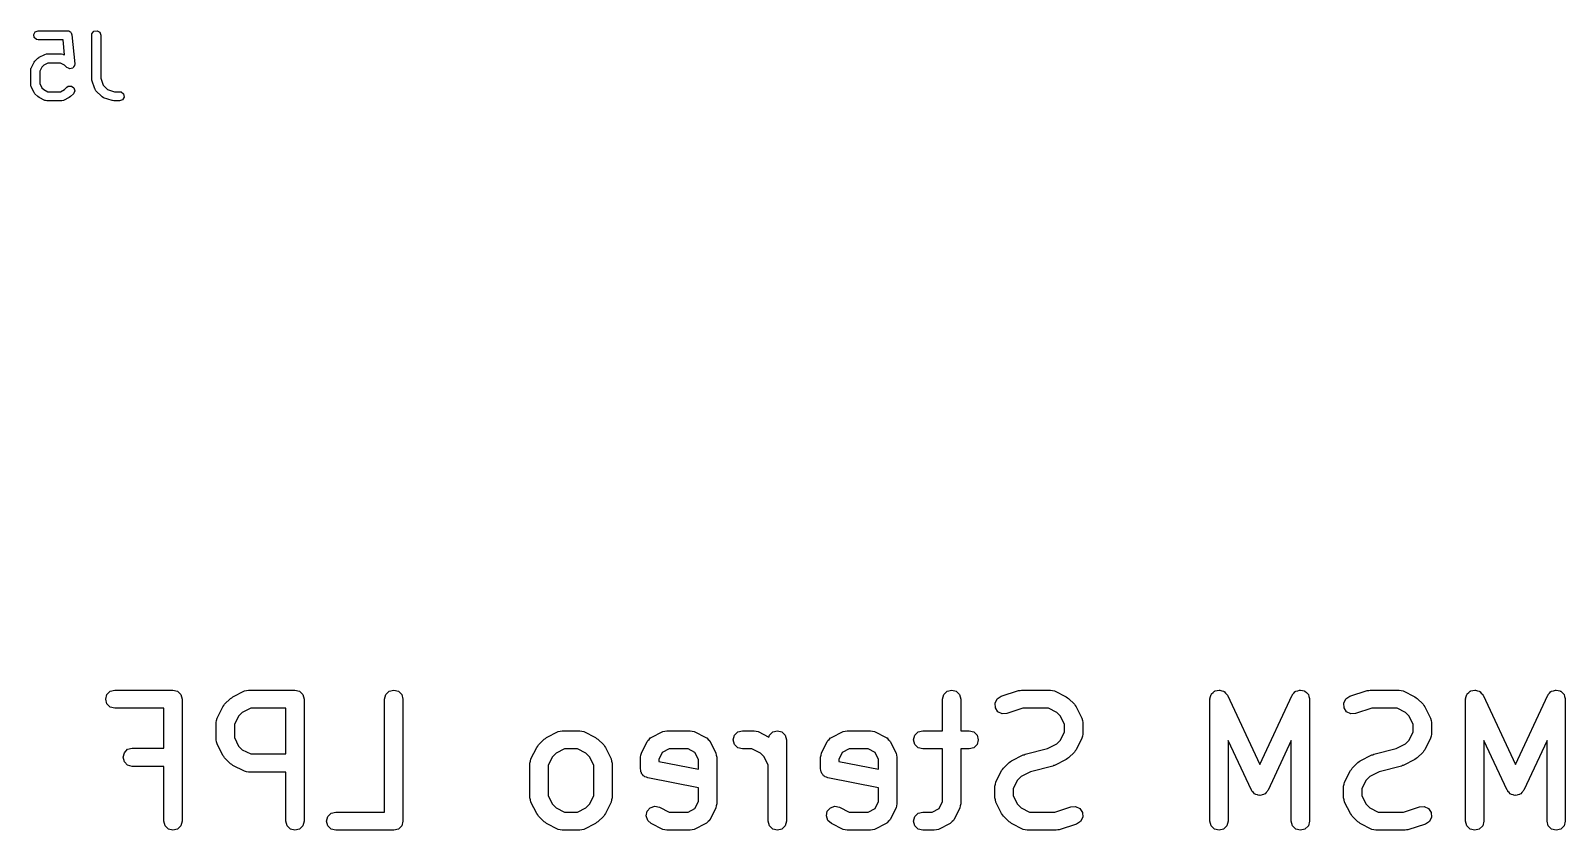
# Model space of a CAD drawing. Extents: x 65 to 231, y -134 to -59.
# Drawn here: x 205.52 to 230.66, y -96.3 to -83.2 of the extents above; entities that cross this region are included whole.
import ezdxf

# ---------------------------------------------------------------- set-up
doc = ezdxf.new("R2010")
doc.units = 0
doc.layers.add('BLACK', color=7, linetype='CONTINUOUS')

msp = doc.modelspace()

# ---------------------------------------------------------------- linework, layer by layer
at = {"layer": 'BLACK', "linetype": 'CONTINUOUS'}
for p, q in [((205.565, -83.2594), (205.59, -83.2149)), ((205.59, -83.2149), (205.638, -83.1974)), ((205.638, -83.1974), (206.115, -83.1974)), ((206.115, -83.1974), (206.119, -83.1981)), ((206.119, -83.1981), (206.12, -83.1976)), ((206.12, -83.1976), (206.123, -83.1989)), ((206.123, -83.1989), (206.14, -83.2019)), ((206.14, -83.2019), (206.152, -83.2121)), ((206.152, -83.2121), (206.167, -83.2187)), ((206.167, -83.2187), (206.172, -83.2281)), ((206.172, -83.2281), (206.18, -83.2349)), ((206.18, -83.2349), (206.182, -83.2506)), ((206.52, -83.2467), (206.553, -83.2074)), ((206.553, -83.2074), (206.604, -83.1985)), ((206.604, -83.1985), (206.648, -83.2242)), ((206.648, -83.2242), (206.666, -83.2724)), ((205.573, -83.3099), (205.565, -83.2594)), ((205.613, -83.3429), (205.573, -83.3099)), ((205.638, -83.3474), (205.613, -83.3429)), ((206.047, -83.3474), (205.638, -83.3474)), ((206.072, -83.5956), (206.047, -83.3474)), ((206.182, -83.2506), (206.189, -83.2649)), ((206.189, -83.2649), (206.237, -83.7411)), ((206.516, -83.2724), (206.52, -83.2467)), ((206.516, -83.9867), (206.516, -83.2724)), ((206.666, -83.2724), (206.666, -83.9745)), ((205.524, -83.8103), (205.571, -83.715)), ((205.571, -83.715), (205.585, -83.697)), ((205.585, -83.6955), (205.633, -83.6479)), ((205.585, -83.697), (205.585, -83.6955)), ((205.633, -83.6479), (205.651, -83.6351)), ((205.651, -83.6351), (205.653, -83.6339)), ((205.653, -83.6339), (205.748, -83.5863)), ((205.799, -83.7283), (205.73, -83.7626)), ((205.748, -83.5863), (205.773, -83.5788)), ((205.773, -83.5788), (205.777, -83.5799)), ((205.777, -83.5799), (205.781, -83.5783)), ((205.781, -83.5783), (206.019, -83.5783)), ((206.002, -83.7283), (205.799, -83.7283)), ((206.07, -83.7626), (206.002, -83.7283)), ((206.019, -83.5783), (206.045, -83.5829)), ((206.045, -83.5829), (206.048, -83.5857)), ((206.048, -83.5857), (206.053, -83.5863)), ((206.053, -83.5863), (206.072, -83.5956)), ((206.237, -83.7411), (206.235, -83.7671)), ((205.516, -83.8438), (205.52, -83.8182)), ((205.516, -84.0819), (205.516, -83.8438)), ((205.52, -83.8182), (205.523, -83.8147)), ((205.523, -83.8147), (205.524, -83.8103)), ((205.7, -83.793), (205.666, -83.8615)), ((205.666, -83.8615), (205.666, -84.0642)), ((205.73, -83.7626), (205.7, -83.793)), ((206.109, -83.8016), (206.07, -83.7626)), ((206.11, -83.8018), (206.109, -83.8016)), ((206.11, -83.8023), (206.11, -83.8018)), ((206.133, -83.8126), (206.11, -83.8023)), ((206.156, -83.8233), (206.133, -83.8126)), ((206.157, -83.8234), (206.156, -83.8232)), ((206.156, -83.8232), (206.156, -83.8233)), ((206.181, -83.8165), (206.157, -83.8234)), ((206.205, -83.81), (206.181, -83.8165)), ((206.206, -83.8096), (206.205, -83.81)), ((206.22, -83.7886), (206.206, -83.8095)), ((206.206, -83.8095), (206.206, -83.8096)), ((206.235, -83.768), (206.22, -83.7886)), ((206.235, -83.7671), (206.235, -83.7675)), ((206.235, -83.7675), (206.235, -83.768)), ((206.516, -83.9882), (206.516, -83.9867)), ((206.52, -84.0104), (206.516, -83.9882)), ((206.666, -83.9745), (206.704, -84.089)), ((205.517, -84.0861), (205.516, -84.0819)), ((205.516, -84.0905), (205.517, -84.0861)), ((205.524, -84.1154), (205.516, -84.0905)), ((205.571, -84.2107), (205.524, -84.1154)), ((205.573, -84.2118), (205.571, -84.2107)), ((205.585, -84.2302), (205.573, -84.2118)), ((205.633, -84.2778), (205.585, -84.2302)), ((205.666, -84.0642), (205.7, -84.1327)), ((205.7, -84.1327), (205.73, -84.1631)), ((205.73, -84.1631), (205.799, -84.1974)), ((205.799, -84.1974), (206.002, -84.1974)), ((206.002, -84.1974), (206.07, -84.1631)), ((206.07, -84.1631), (206.109, -84.1241)), ((206.109, -84.1241), (206.131, -84.1092)), ((206.131, -84.1092), (206.182, -84.1047)), ((206.215, -84.2302), (206.168, -84.2778)), ((206.182, -84.1047), (206.224, -84.1341)), ((206.237, -84.1837), (206.215, -84.2302)), ((206.224, -84.1341), (206.237, -84.1837)), ((206.567, -84.1532), (206.52, -84.0104)), ((206.57, -84.1568), (206.567, -84.1532)), ((206.57, -84.1612), (206.57, -84.1568)), ((206.585, -84.1826), (206.57, -84.1612)), ((206.681, -84.2778), (206.585, -84.1826)), ((206.704, -84.089), (206.774, -84.1592)), ((206.774, -84.1592), (206.889, -84.1974)), ((206.889, -84.1974), (206.972, -84.1974)), ((206.972, -84.1974), (206.997, -84.2019)), ((206.997, -84.2019), (207.037, -84.2349)), ((207.037, -84.2349), (207.046, -84.2854)), ((205.635, -84.2785), (205.633, -84.2778)), ((205.653, -84.2918), (205.635, -84.2785)), ((205.748, -84.3395), (205.653, -84.2918)), ((205.752, -84.34), (205.748, -84.3395)), ((205.756, -84.3429), (205.752, -84.34)), ((205.781, -84.3474), (205.756, -84.3429)), ((206.019, -84.3474), (205.781, -84.3474)), ((206.024, -84.3458), (206.019, -84.3474)), ((206.028, -84.3469), (206.024, -84.3458)), ((206.053, -84.3395), (206.028, -84.3469)), ((206.148, -84.2918), (206.053, -84.3395)), ((206.149, -84.2907), (206.148, -84.2918)), ((206.168, -84.2778), (206.149, -84.2907)), ((206.685, -84.2797), (206.681, -84.2778)), ((206.687, -84.2835), (206.685, -84.2797)), ((206.71, -84.2959), (206.687, -84.2835)), ((206.853, -84.3435), (206.71, -84.2959)), ((206.854, -84.3435), (206.853, -84.3435)), ((206.877, -84.3474), (206.854, -84.3435)), ((206.972, -84.3474), (206.877, -84.3474)), ((207.02, -84.3298), (206.972, -84.3474)), ((207.046, -84.2854), (207.02, -84.3298)), ((206.765, -94.0798), (206.82, -94.0249)), ((206.82, -94.0249), (206.895, -94.0048)), ((206.895, -94.0048), (207.847, -94.0048)), ((207.847, -94.0048), (207.922, -94.0249)), ((207.922, -94.0249), (207.977, -94.0798)), ((208.828, -94.1158), (209.018, -94.0206)), ((209.018, -94.0206), (209.052, -94.0137)), ((209.052, -94.0137), (209.085, -94.0048)), ((209.085, -94.0048), (209.847, -94.0048)), ((209.847, -94.0048), (209.922, -94.0249)), ((209.922, -94.0249), (209.977, -94.0798)), ((211.336, -94.0798), (211.391, -94.0249)), ((211.391, -94.0249), (211.466, -94.0048)), ((211.466, -94.0048), (211.541, -94.0249)), ((211.541, -94.0249), (211.596, -94.0798)), ((220.479, -94.0798), (220.534, -94.0249)), ((220.534, -94.0249), (220.609, -94.0048)), ((220.609, -94.0048), (220.684, -94.0249)), ((220.684, -94.0249), (220.739, -94.0798)), ((221.419, -94.1077), (221.704, -94.0125)), ((221.704, -94.0125), (221.729, -94.011)), ((221.729, -94.011), (221.752, -94.0048)), ((221.752, -94.0048), (222.228, -94.0048)), ((222.228, -94.0048), (222.261, -94.0137)), ((222.261, -94.0137), (222.295, -94.0206)), ((222.295, -94.0206), (222.486, -94.1158)), ((224.867, -94.0688), (224.892, -94.0479)), ((224.892, -94.0479), (224.915, -94.0249)), ((224.915, -94.0249), (224.921, -94.0231)), ((224.921, -94.0231), (224.927, -94.0188)), ((224.927, -94.0188), (224.959, -94.0132)), ((224.959, -94.0132), (224.99, -94.0048)), ((224.99, -94.0048), (224.996, -94.0065)), ((224.996, -94.0065), (225.003, -94.0053)), ((225.003, -94.0053), (225.034, -94.0164)), ((225.034, -94.0164), (225.065, -94.0249)), ((225.065, -94.0249), (225.07, -94.0296)), ((225.07, -94.0296), (225.076, -94.0319)), ((225.076, -94.0319), (225.097, -94.0568)), ((226.216, -94.0568), (226.237, -94.0319)), ((226.237, -94.0319), (226.244, -94.0296)), ((226.244, -94.0296), (226.248, -94.0249)), ((226.248, -94.0249), (226.28, -94.0164)), ((226.28, -94.0164), (226.31, -94.0053)), ((226.31, -94.0053), (226.317, -94.0065)), ((226.317, -94.0065), (226.323, -94.0048)), ((226.323, -94.0048), (226.355, -94.0132)), ((226.355, -94.0132), (226.387, -94.0188)), ((226.387, -94.0188), (226.392, -94.0231)), ((226.392, -94.0231), (226.398, -94.0249)), ((226.398, -94.0249), (226.421, -94.0478)), ((226.421, -94.0478), (226.446, -94.0688)), ((227.133, -94.1077), (227.419, -94.0125)), ((227.419, -94.0125), (227.443, -94.011)), ((227.443, -94.011), (227.466, -94.0048)), ((227.466, -94.0048), (227.942, -94.0048)), ((227.942, -94.0048), (227.976, -94.0137)), ((227.976, -94.0137), (228.009, -94.0206)), ((228.009, -94.0206), (228.2, -94.1158)), ((229.058, -94.0688), (229.082, -94.0479)), ((229.082, -94.0479), (229.105, -94.0249)), ((229.105, -94.0249), (229.112, -94.0231)), ((229.112, -94.0231), (229.117, -94.0188)), ((229.117, -94.0188), (229.149, -94.0132)), ((229.149, -94.0132), (229.18, -94.0048)), ((229.18, -94.0048), (229.187, -94.0065)), ((229.187, -94.0065), (229.194, -94.0053)), ((229.194, -94.0053), (229.224, -94.0164)), ((229.224, -94.0164), (229.255, -94.0249)), ((229.255, -94.0249), (229.26, -94.0296)), ((229.26, -94.0296), (229.266, -94.0319)), ((229.266, -94.0319), (229.287, -94.0568)), ((230.407, -94.0568), (230.428, -94.0319)), ((230.428, -94.0319), (230.434, -94.0296)), ((230.434, -94.0296), (230.439, -94.0249)), ((230.439, -94.0249), (230.47, -94.0164)), ((230.47, -94.0164), (230.501, -94.0053)), ((230.501, -94.0053), (230.507, -94.0065)), ((230.507, -94.0065), (230.514, -94.0048)), ((230.514, -94.0048), (230.545, -94.0132)), ((230.545, -94.0132), (230.577, -94.0188)), ((230.577, -94.0188), (230.582, -94.0231)), ((230.582, -94.0231), (230.589, -94.0249)), ((230.589, -94.0249), (230.612, -94.0478)), ((230.612, -94.0478), (230.637, -94.0688)), ((206.745, -94.1548), (206.765, -94.0798)), ((206.765, -94.2298), (206.745, -94.1548)), ((206.82, -94.2847), (206.765, -94.2298)), ((206.895, -94.3048), (206.82, -94.2847)), ((207.697, -94.3048), (206.895, -94.3048)), ((207.697, -94.9571), (207.697, -94.3048)), ((207.977, -94.0798), (207.997, -94.1548)), ((207.997, -94.1548), (207.997, -96.1548)), ((208.57, -94.4686), (208.665, -94.2782)), ((208.665, -94.2782), (208.681, -94.2601)), ((208.681, -94.2601), (208.693, -94.2392)), ((208.693, -94.2392), (208.789, -94.1439)), ((208.789, -94.1439), (208.81, -94.1319)), ((208.81, -94.1319), (208.828, -94.1158)), ((209.121, -94.3048), (208.984, -94.3733)), ((209.697, -94.3048), (209.121, -94.3048)), ((209.697, -95.0524), (209.697, -94.3048)), ((209.977, -94.0798), (209.997, -94.1548)), ((209.997, -94.1548), (209.997, -96.1548)), ((211.316, -94.1548), (211.336, -94.0798)), ((211.316, -96.0048), (211.316, -94.1548)), ((211.596, -94.0798), (211.616, -94.1548)), ((211.616, -94.1548), (211.616, -96.1548)), ((220.459, -94.1548), (220.479, -94.0798)), ((220.459, -94.6714), (220.459, -94.1548)), ((220.739, -94.0798), (220.759, -94.1548)), ((220.759, -94.1548), (220.759, -94.6714)), ((221.319, -94.2199), (221.354, -94.1505)), ((221.324, -94.2974), (221.319, -94.2199)), ((221.367, -94.3622), (221.324, -94.2974)), ((221.354, -94.1505), (221.419, -94.1077)), ((221.776, -94.3048), (221.514, -94.3923)), ((222.193, -94.3048), (221.776, -94.3048)), ((222.33, -94.3733), (222.193, -94.3048)), ((222.486, -94.1158), (222.504, -94.1319)), ((222.504, -94.1319), (222.525, -94.1439)), ((222.525, -94.1439), (222.62, -94.2392)), ((222.62, -94.2392), (222.632, -94.2601)), ((222.632, -94.2601), (222.648, -94.2782)), ((222.648, -94.2782), (222.743, -94.4686)), ((224.84, -94.1548), (224.842, -94.1483)), ((224.84, -96.1548), (224.84, -94.1548)), ((224.841, -94.1417), (224.852, -94.1112)), ((224.842, -94.1483), (224.841, -94.1417)), ((224.852, -94.1112), (224.86, -94.0798)), ((224.86, -94.0798), (224.865, -94.075)), ((224.865, -94.075), (224.867, -94.0688)), ((225.097, -94.0568), (225.12, -94.0798)), ((225.12, -94.0798), (225.122, -94.0862)), ((225.122, -94.0862), (225.126, -94.0913)), ((225.126, -94.0913), (225.657, -95.2286)), ((225.657, -95.2286), (226.187, -94.0913)), ((226.187, -94.0913), (226.192, -94.0862)), ((226.192, -94.0862), (226.193, -94.0798)), ((226.193, -94.0798), (226.216, -94.0568)), ((226.446, -94.0688), (226.449, -94.075)), ((226.449, -94.075), (226.453, -94.0798)), ((226.453, -94.0798), (226.462, -94.1112)), ((226.462, -94.1112), (226.473, -94.1417)), ((226.473, -94.1417), (226.472, -94.1483)), ((226.472, -94.1483), (226.473, -94.1548)), ((226.473, -94.1548), (226.473, -96.1548)), ((227.034, -94.2199), (227.068, -94.1505)), ((227.038, -94.2974), (227.034, -94.2199)), ((227.081, -94.3622), (227.038, -94.2974)), ((227.068, -94.1505), (227.133, -94.1077)), ((227.491, -94.3048), (227.228, -94.3923)), ((227.907, -94.3048), (227.491, -94.3048)), ((228.044, -94.3733), (227.907, -94.3048)), ((228.2, -94.1158), (228.218, -94.1319)), ((228.218, -94.1319), (228.239, -94.1439)), ((228.239, -94.1439), (228.334, -94.2392)), ((228.334, -94.2392), (228.346, -94.2601)), ((228.346, -94.2601), (228.362, -94.2782)), ((228.362, -94.2782), (228.457, -94.4686)), ((229.03, -94.1548), (229.032, -94.1483)), ((229.03, -96.1548), (229.03, -94.1548)), ((229.031, -94.1417), (229.042, -94.1112)), ((229.032, -94.1483), (229.031, -94.1417)), ((229.042, -94.1112), (229.051, -94.0798)), ((229.051, -94.0798), (229.055, -94.075)), ((229.055, -94.075), (229.058, -94.0688)), ((229.287, -94.0568), (229.31, -94.0798)), ((229.31, -94.0798), (229.312, -94.0862)), ((229.312, -94.0862), (229.316, -94.0913)), ((229.316, -94.0913), (229.847, -95.2286)), ((229.847, -95.2286), (230.378, -94.0913)), ((230.378, -94.0913), (230.382, -94.0862)), ((230.382, -94.0862), (230.384, -94.0798)), ((230.384, -94.0798), (230.407, -94.0568)), ((230.637, -94.0688), (230.639, -94.075)), ((230.639, -94.075), (230.644, -94.0798)), ((230.644, -94.0798), (230.652, -94.1112)), ((230.652, -94.1112), (230.663, -94.1417)), ((230.663, -94.1417), (230.662, -94.1483)), ((230.662, -94.1483), (230.664, -94.1548)), ((230.664, -94.1548), (230.664, -96.1548)), ((208.554, -94.5357), (208.563, -94.5024)), ((208.554, -94.8214), (208.554, -94.5357)), ((208.563, -94.5024), (208.57, -94.4686)), ((208.923, -94.4341), (208.854, -94.5711)), ((208.984, -94.3733), (208.923, -94.4341)), ((221.436, -94.397), (221.367, -94.3622)), ((221.514, -94.3923), (221.436, -94.397)), ((222.391, -94.4341), (222.33, -94.3733)), ((222.459, -94.5711), (222.391, -94.4341)), ((222.743, -94.4686), (222.75, -94.5024)), ((222.75, -94.5024), (222.759, -94.5357)), ((222.759, -94.5357), (222.759, -94.7262)), ((227.15, -94.397), (227.081, -94.3622)), ((227.228, -94.3923), (227.15, -94.397)), ((228.105, -94.4341), (228.044, -94.3733)), ((228.173, -94.5711), (228.105, -94.4341)), ((228.457, -94.4686), (228.464, -94.5024)), ((228.464, -94.5024), (228.473, -94.5357)), ((228.473, -94.5357), (228.473, -94.7262)), ((208.854, -94.5711), (208.854, -94.786)), ((208.854, -94.786), (208.923, -94.923)), ((213.932, -94.8106), (213.952, -94.7985)), ((213.952, -94.7985), (213.971, -94.7825)), ((213.971, -94.7825), (214.161, -94.6873)), ((214.161, -94.6873), (214.195, -94.6804)), ((214.195, -94.6804), (214.228, -94.6714)), ((214.228, -94.6714), (214.514, -94.6714)), ((214.514, -94.6714), (214.547, -94.6804)), ((214.547, -94.6804), (214.581, -94.6873)), ((214.581, -94.6873), (214.771, -94.7825)), ((214.771, -94.7825), (214.789, -94.7985)), ((214.789, -94.7985), (214.81, -94.8106)), ((215.649, -94.814), (215.669, -94.7915)), ((215.669, -94.7915), (215.678, -94.7886)), ((215.678, -94.7886), (215.685, -94.7825)), ((215.685, -94.7825), (215.875, -94.6873)), ((215.875, -94.6873), (215.909, -94.6804)), ((215.909, -94.6804), (215.942, -94.6714)), ((215.942, -94.6714), (216.323, -94.6714)), ((216.323, -94.6714), (216.357, -94.6804)), ((216.357, -94.6804), (216.39, -94.6873)), ((216.39, -94.6873), (216.581, -94.7825)), ((216.581, -94.7825), (216.588, -94.7886)), ((216.588, -94.7886), (216.596, -94.7915)), ((216.596, -94.7915), (216.616, -94.814)), ((217.03, -94.8214), (217.051, -94.7464)), ((217.051, -94.7464), (217.105, -94.6915)), ((217.105, -94.6915), (217.18, -94.6714)), ((217.18, -94.6714), (217.371, -94.6714)), ((217.371, -94.6714), (217.404, -94.6804)), ((217.404, -94.6804), (217.438, -94.6873)), ((217.438, -94.6873), (217.614, -94.7754)), ((217.614, -94.7754), (217.622, -94.7464)), ((217.622, -94.7464), (217.677, -94.6915)), ((217.677, -94.6915), (217.752, -94.6714)), ((217.752, -94.6714), (217.827, -94.6915)), ((217.827, -94.6915), (217.882, -94.7464)), ((217.882, -94.7464), (217.902, -94.8214)), ((218.602, -94.814), (218.622, -94.7915)), ((218.622, -94.7915), (218.63, -94.7886)), ((218.63, -94.7886), (218.637, -94.7825)), ((218.637, -94.7825), (218.828, -94.6873)), ((218.828, -94.6873), (218.861, -94.6804)), ((218.861, -94.6804), (218.895, -94.6714)), ((218.895, -94.6714), (219.276, -94.6714)), ((219.276, -94.6714), (219.309, -94.6804)), ((219.309, -94.6804), (219.343, -94.6873)), ((219.343, -94.6873), (219.533, -94.7825)), ((219.533, -94.7825), (219.54, -94.7886)), ((219.54, -94.7886), (219.549, -94.7915)), ((219.549, -94.7915), (219.569, -94.814)), ((219.983, -94.8214), (220.003, -94.7464)), ((220.003, -94.7464), (220.058, -94.6915)), ((220.058, -94.6915), (220.133, -94.6714)), ((220.133, -94.6714), (220.459, -94.6714)), ((220.759, -94.6714), (220.895, -94.6714)), ((220.895, -94.6714), (220.97, -94.6915)), ((220.97, -94.6915), (221.025, -94.7464)), ((221.025, -94.7464), (221.045, -94.8214)), ((222.391, -94.8278), (222.459, -94.6908)), ((222.459, -94.6908), (222.459, -94.5711)), ((222.743, -94.7933), (222.648, -94.9837)), ((222.75, -94.7595), (222.743, -94.7933)), ((222.759, -94.7262), (222.75, -94.7595)), ((228.105, -94.8278), (228.173, -94.6908)), ((228.173, -94.6908), (228.173, -94.5711)), ((228.457, -94.7933), (228.362, -94.9837)), ((228.464, -94.7595), (228.457, -94.7933)), ((228.473, -94.7262), (228.464, -94.7595)), ((207.03, -95.1071), (207.051, -95.0321)), ((207.051, -95.0321), (207.105, -94.9772)), ((207.105, -94.9772), (207.18, -94.9571)), ((207.18, -94.9571), (207.697, -94.9571)), ((208.563, -94.8547), (208.554, -94.8214)), ((208.57, -94.8885), (208.563, -94.8547)), ((208.665, -95.079), (208.57, -94.8885)), ((208.923, -94.923), (208.984, -94.9839)), ((208.984, -94.9839), (209.121, -95.0524)), ((209.121, -95.0524), (209.697, -95.0524)), ((213.713, -95.1353), (213.808, -94.9448)), ((213.808, -94.9448), (213.824, -94.9268)), ((213.824, -94.9268), (213.836, -94.9058)), ((213.836, -94.9058), (213.932, -94.8106)), ((214.126, -95.0399), (214.066, -95.1008)), ((214.264, -94.9714), (214.126, -95.0399)), ((214.478, -94.9714), (214.264, -94.9714)), ((214.615, -95.0399), (214.478, -94.9714)), ((214.676, -95.1008), (214.615, -95.0399)), ((214.81, -94.8106), (214.906, -94.9058)), ((214.906, -94.9058), (214.918, -94.9268)), ((214.918, -94.9268), (214.934, -94.9448)), ((214.934, -94.9448), (215.029, -95.1353)), ((215.516, -95.0738), (215.523, -95.0401)), ((215.523, -95.0401), (215.618, -94.8496)), ((215.618, -94.8496), (215.624, -94.8427)), ((215.624, -94.8427), (215.627, -94.834)), ((215.627, -94.834), (215.649, -94.814)), ((215.864, -95.0285), (215.807, -95.1426)), ((215.978, -94.9714), (215.864, -95.0285)), ((216.288, -94.9714), (215.978, -94.9714)), ((216.402, -95.0285), (216.288, -94.9714)), ((216.459, -95.1426), (216.402, -95.0285)), ((216.616, -94.814), (216.639, -94.834)), ((216.639, -94.834), (216.642, -94.8427)), ((216.642, -94.8427), (216.648, -94.8496)), ((216.648, -94.8496), (216.743, -95.0401)), ((216.743, -95.0401), (216.75, -95.0738)), ((217.051, -94.8964), (217.03, -94.8214)), ((217.105, -94.9513), (217.051, -94.8964)), ((217.18, -94.9714), (217.105, -94.9513)), ((217.336, -94.9714), (217.18, -94.9714)), ((217.473, -95.0399), (217.336, -94.9714)), ((217.533, -95.1008), (217.473, -95.0399)), ((217.902, -94.8214), (217.902, -96.1548)), ((218.468, -95.0738), (218.475, -95.0401)), ((218.475, -95.0401), (218.57, -94.8496)), ((218.57, -94.8496), (218.576, -94.8427)), ((218.576, -94.8427), (218.579, -94.834)), ((218.579, -94.834), (218.602, -94.814)), ((218.816, -95.0285), (218.759, -95.1426)), ((218.93, -94.9714), (218.816, -95.0285)), ((219.24, -94.9714), (218.93, -94.9714)), ((219.354, -95.0285), (219.24, -94.9714)), ((219.411, -95.1426), (219.354, -95.0285)), ((219.569, -94.814), (219.591, -94.834)), ((219.591, -94.834), (219.594, -94.8427)), ((219.594, -94.8427), (219.6, -94.8496)), ((219.6, -94.8496), (219.696, -95.0401)), ((219.696, -95.0401), (219.703, -95.0738)), ((220.003, -94.8964), (219.983, -94.8214)), ((220.058, -94.9513), (220.003, -94.8964)), ((220.133, -94.9714), (220.058, -94.9513)), ((220.459, -94.9714), (220.133, -94.9714)), ((220.459, -95.8336), (220.459, -94.9714)), ((220.895, -94.9714), (220.759, -94.9714)), ((220.759, -94.9714), (220.759, -95.869)), ((220.97, -94.9513), (220.895, -94.9714)), ((221.025, -94.8964), (220.97, -94.9513)), ((221.045, -94.8214), (221.025, -94.8964)), ((221.796, -95.0649), (221.811, -95.0569)), ((221.811, -95.0569), (222.176, -94.9656)), ((222.176, -94.9656), (222.33, -94.8886)), ((222.33, -94.8886), (222.391, -94.8278)), ((222.62, -95.0227), (222.525, -95.118)), ((222.632, -95.0018), (222.62, -95.0227)), ((222.648, -94.9837), (222.632, -95.0018)), ((225.521, -95.6468), (225.14, -94.8309)), ((225.14, -94.8309), (225.14, -96.1548)), ((226.173, -94.8309), (225.793, -95.6468)), ((226.173, -96.1548), (226.173, -94.8309)), ((227.511, -95.0649), (227.525, -95.0569)), ((227.525, -95.0569), (227.89, -94.9656)), ((227.89, -94.9656), (228.044, -94.8886)), ((228.044, -94.8886), (228.105, -94.8278)), ((228.334, -95.0227), (228.239, -95.118)), ((228.346, -95.0018), (228.334, -95.0227)), ((228.362, -94.9837), (228.346, -95.0018)), ((229.711, -95.6468), (229.33, -94.8309)), ((229.33, -94.8309), (229.33, -96.1548)), ((230.364, -94.8309), (229.983, -95.6468)), ((230.364, -96.1548), (230.364, -94.8309)), ((207.051, -95.1821), (207.03, -95.1071)), ((207.105, -95.237), (207.051, -95.1821)), ((207.18, -95.2571), (207.105, -95.237)), ((207.697, -95.2571), (207.18, -95.2571)), ((207.697, -96.1548), (207.697, -95.2571)), ((208.681, -95.0971), (208.665, -95.079)), ((208.693, -95.118), (208.681, -95.0971)), ((208.789, -95.2132), (208.693, -95.118)), ((208.81, -95.2253), (208.789, -95.2132)), ((208.828, -95.2413), (208.81, -95.2253)), ((209.018, -95.3365), (208.828, -95.2413)), ((213.697, -95.2024), (213.706, -95.1691)), ((213.697, -95.7738), (213.697, -95.2024)), ((213.706, -95.1691), (213.713, -95.1353)), ((214.066, -95.1008), (213.997, -95.2378)), ((213.997, -95.2378), (213.997, -95.7384)), ((214.745, -95.2378), (214.676, -95.1008)), ((214.745, -95.7384), (214.745, -95.2378)), ((215.029, -95.1353), (215.036, -95.1691)), ((215.036, -95.1691), (215.045, -95.2024)), ((215.045, -95.2024), (215.045, -95.7738)), ((215.507, -95.1071), (215.516, -95.0738)), ((215.507, -95.2976), (215.507, -95.1071)), ((215.513, -95.3213), (215.507, -95.2976)), ((215.807, -95.1426), (215.807, -95.1746)), ((215.807, -95.1746), (216.459, -95.3051)), ((216.459, -95.3051), (216.459, -95.1426)), ((216.75, -95.0738), (216.759, -95.1071)), ((216.759, -95.1071), (216.759, -95.869)), ((217.602, -95.2378), (217.533, -95.1008)), ((217.602, -96.1548), (217.602, -95.2378)), ((218.459, -95.1071), (218.468, -95.0738)), ((218.459, -95.2976), (218.459, -95.1071)), ((218.465, -95.3213), (218.459, -95.2976)), ((218.759, -95.1426), (218.759, -95.1746)), ((218.759, -95.1746), (219.411, -95.3051)), ((219.411, -95.3051), (219.411, -95.1426)), ((219.703, -95.0738), (219.711, -95.1071)), ((219.711, -95.1071), (219.711, -95.869)), ((221.427, -95.3258), (221.443, -95.3077)), ((221.443, -95.3077), (221.455, -95.2868)), ((221.455, -95.2868), (221.551, -95.1916)), ((221.551, -95.1916), (221.572, -95.1795)), ((221.572, -95.1795), (221.59, -95.1635)), ((221.59, -95.1635), (221.78, -95.0682)), ((221.78, -95.0682), (221.796, -95.0649)), ((222.264, -95.2527), (221.899, -95.3439)), ((222.279, -95.2446), (222.264, -95.2527)), ((222.295, -95.2413), (222.279, -95.2446)), ((222.486, -95.1461), (222.295, -95.2413)), ((222.504, -95.13), (222.486, -95.1461)), ((222.525, -95.118), (222.504, -95.13)), ((227.142, -95.3258), (227.158, -95.3077)), ((227.158, -95.3077), (227.17, -95.2868)), ((227.17, -95.2868), (227.265, -95.1916)), ((227.265, -95.1916), (227.286, -95.1795)), ((227.286, -95.1795), (227.304, -95.1635)), ((227.304, -95.1635), (227.494, -95.0682)), ((227.494, -95.0682), (227.511, -95.0649)), ((227.979, -95.2527), (227.614, -95.3439)), ((227.993, -95.2446), (227.979, -95.2527)), ((228.009, -95.2413), (227.993, -95.2446)), ((228.2, -95.1461), (228.009, -95.2413)), ((228.218, -95.13), (228.2, -95.1461)), ((228.239, -95.118), (228.218, -95.13)), ((209.052, -95.3435), (209.018, -95.3365)), ((209.085, -95.3524), (209.052, -95.3435)), ((209.697, -95.3524), (209.085, -95.3524)), ((209.697, -96.1548), (209.697, -95.3524)), ((215.515, -95.3457), (215.513, -95.3213)), ((215.523, -95.3581), (215.515, -95.3457)), ((215.527, -95.3726), (215.523, -95.3581)), ((215.544, -95.3899), (215.527, -95.3726)), ((215.558, -95.4103), (215.544, -95.3899)), ((215.571, -95.4169), (215.558, -95.4103)), ((215.582, -95.4275), (215.571, -95.4169)), ((215.605, -95.4339), (215.582, -95.4275)), ((215.627, -95.4447), (215.605, -95.4339)), ((216.459, -95.6111), (215.627, -95.4447)), ((218.467, -95.3457), (218.465, -95.3213)), ((218.475, -95.3581), (218.467, -95.3457)), ((218.479, -95.3726), (218.475, -95.3581)), ((218.496, -95.3899), (218.479, -95.3726)), ((218.51, -95.4103), (218.496, -95.3899)), ((218.523, -95.4169), (218.51, -95.4103)), ((218.534, -95.4275), (218.523, -95.4169)), ((218.558, -95.4339), (218.534, -95.4275)), ((218.58, -95.4447), (218.558, -95.4339)), ((219.411, -95.6111), (218.58, -95.4447)), ((221.316, -95.5833), (221.325, -95.55)), ((221.325, -95.55), (221.332, -95.5163)), ((221.332, -95.5163), (221.427, -95.3258)), ((221.685, -95.4817), (221.616, -95.6187)), ((221.746, -95.4209), (221.685, -95.4817)), ((221.899, -95.3439), (221.746, -95.4209)), ((227.03, -95.5833), (227.039, -95.55)), ((227.039, -95.55), (227.046, -95.5163)), ((227.046, -95.5163), (227.142, -95.3258)), ((227.399, -95.4817), (227.33, -95.6187)), ((227.46, -95.4209), (227.399, -95.4817)), ((227.614, -95.3439), (227.46, -95.4209)), ((213.706, -95.8071), (213.697, -95.7738)), ((213.713, -95.8409), (213.706, -95.8071)), ((213.997, -95.7384), (214.066, -95.8754)), ((214.676, -95.8754), (214.745, -95.7384)), ((215.036, -95.8071), (215.029, -95.8409)), ((215.045, -95.7738), (215.036, -95.8071)), ((216.459, -95.8336), (216.459, -95.6111)), ((219.411, -95.8336), (219.411, -95.6111)), ((221.316, -95.7738), (221.316, -95.5833)), ((221.325, -95.8071), (221.316, -95.7738)), ((221.332, -95.8409), (221.325, -95.8071)), ((221.616, -95.6187), (221.616, -95.7384)), ((221.616, -95.7384), (221.685, -95.8754)), ((225.529, -95.6569), (225.521, -95.6468)), ((225.534, -95.6693), (225.529, -95.6569)), ((225.554, -95.6862), (225.534, -95.6693)), ((225.571, -95.7062), (225.554, -95.6862)), ((225.583, -95.7108), (225.571, -95.7062)), ((225.593, -95.7193), (225.583, -95.7108)), ((225.619, -95.7238), (225.593, -95.7193)), ((225.644, -95.7328), (225.619, -95.7238)), ((225.657, -95.7305), (225.644, -95.7328)), ((225.67, -95.7328), (225.657, -95.7305)), ((225.694, -95.7238), (225.67, -95.7328)), ((225.72, -95.7193), (225.694, -95.7238)), ((225.73, -95.7108), (225.72, -95.7193)), ((225.743, -95.7062), (225.73, -95.7108)), ((225.76, -95.6862), (225.743, -95.7062)), ((225.78, -95.6693), (225.76, -95.6862)), ((225.784, -95.6569), (225.78, -95.6693)), ((225.793, -95.6468), (225.784, -95.6569)), ((227.03, -95.7738), (227.03, -95.5833)), ((227.039, -95.8071), (227.03, -95.7738)), ((227.046, -95.8409), (227.039, -95.8071)), ((227.33, -95.6187), (227.33, -95.7384)), ((227.33, -95.7384), (227.399, -95.8754)), ((229.72, -95.6569), (229.711, -95.6468)), ((229.724, -95.6693), (229.72, -95.6569)), ((229.744, -95.6862), (229.724, -95.6693)), ((229.761, -95.7062), (229.744, -95.6862)), ((229.774, -95.7108), (229.761, -95.7062)), ((229.784, -95.7193), (229.774, -95.7108)), ((229.809, -95.7238), (229.784, -95.7193)), ((229.834, -95.7328), (229.809, -95.7238)), ((229.847, -95.7305), (229.834, -95.7328)), ((229.86, -95.7328), (229.847, -95.7305)), ((229.885, -95.7238), (229.86, -95.7328)), ((229.911, -95.7193), (229.885, -95.7238)), ((229.921, -95.7108), (229.911, -95.7193)), ((229.933, -95.7062), (229.921, -95.7108)), ((229.95, -95.6862), (229.933, -95.7062)), ((229.97, -95.6693), (229.95, -95.6862)), ((229.975, -95.6569), (229.97, -95.6693)), ((229.983, -95.6468), (229.975, -95.6569)), ((210.384, -96.0798), (210.439, -96.0249)), ((210.439, -96.0249), (210.514, -96.0048)), ((210.514, -96.0048), (211.316, -96.0048)), ((213.808, -96.0314), (213.713, -95.8409)), ((213.824, -96.0494), (213.808, -96.0314)), ((213.836, -96.0704), (213.824, -96.0494)), ((214.066, -95.8754), (214.126, -95.9362)), ((214.126, -95.9362), (214.264, -96.0048)), ((214.264, -96.0048), (214.478, -96.0048)), ((214.478, -96.0048), (214.615, -95.9362)), ((214.615, -95.9362), (214.676, -95.8754)), ((214.918, -96.0494), (214.906, -96.0704)), ((214.934, -96.0314), (214.918, -96.0494)), ((215.029, -95.8409), (214.934, -96.0314)), ((215.602, -96.0685), (215.618, -95.9924)), ((215.618, -95.9924), (215.669, -95.9343)), ((215.669, -95.9343), (215.743, -95.9098)), ((215.743, -95.9098), (215.819, -95.9254)), ((215.819, -95.9254), (215.978, -96.0048)), ((215.978, -96.0048), (216.288, -96.0048)), ((216.288, -96.0048), (216.402, -95.9477)), ((216.402, -95.9477), (216.459, -95.8336)), ((216.743, -95.9361), (216.648, -96.1266)), ((216.75, -95.9023), (216.743, -95.9361)), ((216.759, -95.869), (216.75, -95.9023)), ((218.555, -96.0685), (218.57, -95.9924)), ((218.57, -95.9924), (218.622, -95.9343)), ((218.622, -95.9343), (218.695, -95.9098)), ((218.695, -95.9098), (218.771, -95.9254)), ((218.771, -95.9254), (218.93, -96.0048)), ((218.93, -96.0048), (219.24, -96.0048)), ((219.24, -96.0048), (219.354, -95.9477)), ((219.354, -95.9477), (219.411, -95.8336)), ((219.696, -95.9361), (219.6, -96.1266)), ((219.703, -95.9023), (219.696, -95.9361)), ((219.711, -95.869), (219.703, -95.9023)), ((220.003, -96.0798), (220.058, -96.0249)), ((220.058, -96.0249), (220.133, -96.0048)), ((220.133, -96.0048), (220.288, -96.0048)), ((220.288, -96.0048), (220.402, -95.9477)), ((220.402, -95.9477), (220.459, -95.8336)), ((220.743, -95.9361), (220.648, -96.1266)), ((220.75, -95.9023), (220.743, -95.9361)), ((220.759, -95.869), (220.75, -95.9023)), ((221.427, -96.0314), (221.332, -95.8409)), ((221.443, -96.0494), (221.427, -96.0314)), ((221.455, -96.0704), (221.443, -96.0494)), ((221.685, -95.8754), (221.746, -95.9362)), ((221.746, -95.9362), (221.883, -96.0048)), ((221.883, -96.0048), (222.299, -96.0048)), ((222.299, -96.0048), (222.562, -95.9172)), ((222.562, -95.9172), (222.639, -95.9126)), ((222.639, -95.9126), (222.709, -95.9473)), ((222.709, -95.9473), (222.751, -96.0121)), ((222.751, -96.0121), (222.756, -96.0896)), ((227.142, -96.0314), (227.046, -95.8409)), ((227.158, -96.0494), (227.142, -96.0314)), ((227.17, -96.0704), (227.158, -96.0494)), ((227.399, -95.8754), (227.46, -95.9362)), ((227.46, -95.9362), (227.597, -96.0048)), ((227.597, -96.0048), (228.013, -96.0048)), ((228.013, -96.0048), (228.276, -95.9172)), ((228.276, -95.9172), (228.353, -95.9126)), ((228.353, -95.9126), (228.423, -95.9473)), ((228.423, -95.9473), (228.466, -96.0121)), ((228.466, -96.0121), (228.47, -96.0896)), ((207.717, -96.2298), (207.697, -96.1548)), ((207.772, -96.2847), (207.717, -96.2298)), ((207.847, -96.3048), (207.772, -96.2847)), ((207.922, -96.2847), (207.847, -96.3048)), ((207.977, -96.2298), (207.922, -96.2847)), ((207.997, -96.1548), (207.977, -96.2298)), ((209.717, -96.2298), (209.697, -96.1548)), ((209.772, -96.2847), (209.717, -96.2298)), ((209.847, -96.3048), (209.772, -96.2847)), ((209.922, -96.2847), (209.847, -96.3048)), ((209.977, -96.2298), (209.922, -96.2847)), ((209.997, -96.1548), (209.977, -96.2298)), ((210.364, -96.1548), (210.384, -96.0798)), ((210.384, -96.2298), (210.364, -96.1548)), ((210.439, -96.2847), (210.384, -96.2298)), ((210.514, -96.3048), (210.439, -96.2847)), ((211.466, -96.3048), (210.514, -96.3048)), ((211.541, -96.2847), (211.466, -96.3048)), ((211.596, -96.2298), (211.541, -96.2847)), ((211.616, -96.1548), (211.596, -96.2298)), ((213.932, -96.1656), (213.836, -96.0704)), ((213.952, -96.1777), (213.932, -96.1656)), ((213.971, -96.1937), (213.952, -96.1777)), ((214.161, -96.2889), (213.971, -96.1937)), ((214.195, -96.2958), (214.161, -96.2889)), ((214.228, -96.3048), (214.195, -96.2958)), ((214.514, -96.3048), (214.228, -96.3048)), ((214.547, -96.2958), (214.514, -96.3048)), ((214.581, -96.2889), (214.547, -96.2958)), ((214.771, -96.1937), (214.581, -96.2889)), ((214.789, -96.1777), (214.771, -96.1937)), ((214.81, -96.1656), (214.789, -96.1777)), ((214.906, -96.0704), (214.81, -96.1656)), ((215.627, -96.1422), (215.602, -96.0685)), ((215.685, -96.1937), (215.627, -96.1422)), ((215.875, -96.2889), (215.685, -96.1937)), ((215.909, -96.2958), (215.875, -96.2889)), ((215.942, -96.3048), (215.909, -96.2958)), ((216.323, -96.3048), (215.942, -96.3048)), ((216.357, -96.2958), (216.323, -96.3048)), ((216.39, -96.2889), (216.357, -96.2958)), ((216.581, -96.1937), (216.39, -96.2889)), ((216.588, -96.1876), (216.581, -96.1937)), ((216.596, -96.1847), (216.588, -96.1876)), ((216.616, -96.1622), (216.596, -96.1847)), ((216.639, -96.1422), (216.616, -96.1622)), ((216.642, -96.1335), (216.639, -96.1422)), ((216.648, -96.1266), (216.642, -96.1335)), ((217.622, -96.2298), (217.602, -96.1548)), ((217.677, -96.2847), (217.622, -96.2298)), ((217.752, -96.3048), (217.677, -96.2847)), ((217.827, -96.2847), (217.752, -96.3048)), ((217.882, -96.2298), (217.827, -96.2847)), ((217.902, -96.1548), (217.882, -96.2298)), ((218.579, -96.1422), (218.555, -96.0685)), ((218.637, -96.1937), (218.579, -96.1422)), ((218.828, -96.2889), (218.637, -96.1937)), ((218.861, -96.2958), (218.828, -96.2889)), ((218.895, -96.3048), (218.861, -96.2958)), ((219.276, -96.3048), (218.895, -96.3048)), ((219.309, -96.2958), (219.276, -96.3048)), ((219.343, -96.2889), (219.309, -96.2958)), ((219.533, -96.1937), (219.343, -96.2889)), ((219.54, -96.1876), (219.533, -96.1937)), ((219.549, -96.1847), (219.54, -96.1876)), ((219.569, -96.1622), (219.549, -96.1847)), ((219.591, -96.1422), (219.569, -96.1622)), ((219.594, -96.1335), (219.591, -96.1422)), ((219.6, -96.1266), (219.594, -96.1335)), ((219.983, -96.1548), (220.003, -96.0798)), ((220.003, -96.2298), (219.983, -96.1548)), ((220.058, -96.2847), (220.003, -96.2298)), ((220.133, -96.3048), (220.058, -96.2847)), ((220.323, -96.3048), (220.133, -96.3048)), ((220.357, -96.2958), (220.323, -96.3048)), ((220.39, -96.2889), (220.357, -96.2958)), ((220.581, -96.1937), (220.39, -96.2889)), ((220.588, -96.1876), (220.581, -96.1937)), ((220.596, -96.1847), (220.588, -96.1876)), ((220.616, -96.1622), (220.596, -96.1847)), ((220.639, -96.1422), (220.616, -96.1622)), ((220.642, -96.1335), (220.639, -96.1422)), ((220.648, -96.1266), (220.642, -96.1335)), ((221.551, -96.1656), (221.455, -96.0704)), ((221.572, -96.1777), (221.551, -96.1656)), ((221.59, -96.1937), (221.572, -96.1777)), ((221.78, -96.2889), (221.59, -96.1937)), ((221.814, -96.2958), (221.78, -96.2889)), ((221.847, -96.3048), (221.814, -96.2958)), ((222.323, -96.3048), (221.847, -96.3048)), ((222.347, -96.2985), (222.323, -96.3048)), ((222.371, -96.2971), (222.347, -96.2985)), ((222.656, -96.2018), (222.371, -96.2971)), ((222.721, -96.159), (222.656, -96.2018)), ((222.756, -96.0896), (222.721, -96.159)), ((224.86, -96.2298), (224.84, -96.1548)), ((224.915, -96.2847), (224.86, -96.2298)), ((224.99, -96.3048), (224.915, -96.2847)), ((225.065, -96.2847), (224.99, -96.3048)), ((225.12, -96.2298), (225.065, -96.2847)), ((225.14, -96.1548), (225.12, -96.2298)), ((226.193, -96.2298), (226.173, -96.1548)), ((226.248, -96.2847), (226.193, -96.2298)), ((226.323, -96.3048), (226.248, -96.2847)), ((226.398, -96.2847), (226.323, -96.3048)), ((226.453, -96.2298), (226.398, -96.2847)), ((226.473, -96.1548), (226.453, -96.2298)), ((227.265, -96.1656), (227.17, -96.0704)), ((227.286, -96.1777), (227.265, -96.1656)), ((227.304, -96.1937), (227.286, -96.1777)), ((227.494, -96.2889), (227.304, -96.1937)), ((227.528, -96.2958), (227.494, -96.2889)), ((227.561, -96.3048), (227.528, -96.2958)), ((228.038, -96.3048), (227.561, -96.3048)), ((228.061, -96.2985), (228.038, -96.3048)), ((228.085, -96.2971), (228.061, -96.2985)), ((228.371, -96.2018), (228.085, -96.2971)), ((228.436, -96.159), (228.371, -96.2018)), ((228.47, -96.0896), (228.436, -96.159)), ((229.051, -96.2298), (229.03, -96.1548)), ((229.105, -96.2847), (229.051, -96.2298)), ((229.18, -96.3048), (229.105, -96.2847)), ((229.255, -96.2847), (229.18, -96.3048)), ((229.31, -96.2298), (229.255, -96.2847)), ((229.33, -96.1548), (229.31, -96.2298)), ((230.384, -96.2298), (230.364, -96.1548)), ((230.439, -96.2847), (230.384, -96.2298)), ((230.514, -96.3048), (230.439, -96.2847)), ((230.589, -96.2847), (230.514, -96.3048)), ((230.644, -96.2298), (230.589, -96.2847)), ((230.664, -96.1548), (230.644, -96.2298))]:
    msp.add_line(p, q, dxfattribs=at)

doc.saveas('drawing.dxf')
